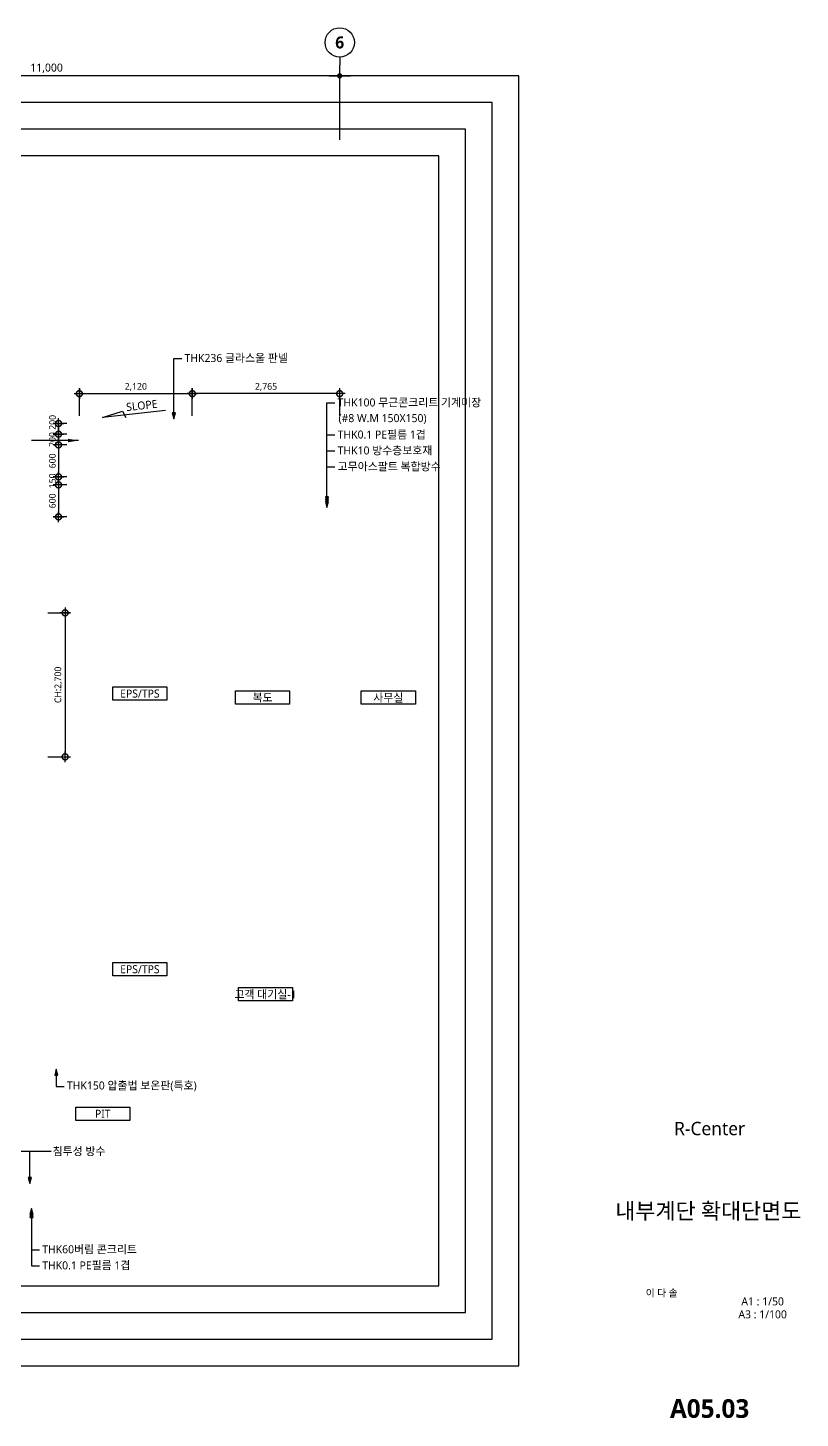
# Model space of a CAD drawing. Header units: millimetres. Extents: x 2325 to 124624, y 1250 to 28650.
# Drawn here: x 110130 to 124624, y 1469 to 27537 of the extents above; entities that cross this region are included whole.
import ezdxf
from ezdxf import colors
from ezdxf.entities.mleader import LeaderData, LeaderLine
from ezdxf.enums import TextEntityAlignment as Align
from ezdxf.math import Vec2, Vec3

# ---------------------------------------------------------------- set-up
doc = ezdxf.new("R2010")
doc.units = ezdxf.units.MM
doc.header["$LTSCALE"] = 200
doc.header["$PDMODE"] = 3
doc.layers.get('Defpoints').update_dxf_attribs({"color": 137})
doc.layers.add('02Waste', color=171, linetype='Continuous', plot=False)
for name, color, linetype in [('DIM', 7, 'Continuous'), ('DIM-INT', 7, 'Continuous'), ('SYM', 6, 'Continuous'), ('SYM-BUB', 3, 'Continuous'), ('SYM-LEAD', 6, 'Continuous'), ('TAG', 6, 'Continuous'), ('TEXT', 3, 'Continuous'), ('TEXT-NOTE', 6, 'Continuous'), ('XR-SHEET$0$TITLE', 7, 'Continuous'), ('XR-SHEET$1$SHT', 5, 'Continuous'), ('XR-SHEET$1$TEXT', 3, 'Continuous')]:
    doc.layers.add(name, color=color, linetype=linetype)
doc.styles.add('XR-SHEET$0$굴림체(옥산)', font='malgun.ttf')
doc.styles.add('맑은고딕', font='malgun.ttf')
doc.styles.add('맑은고딕B', font='malgunbd.ttf')
doc.styles.add('스타일1', font='malgun.ttf')
doc.dimstyles.new('CJA-S-50', dxfattribs={"dimscale": 50, "dimtxt": 2.5, "dimasz": 1, "dimexe": 2, "dimexo": 3, "dimgap": 1, "dimtad": 1, "dimdec": 0, "dimzin": 1, "dimdsep": 46, "dimlunit": 6, "dimtxsty": '스타일1', "dimblk": 'GAUN-DOT', "dimcen": -2, "dimdle": 2, "dimclrd": 256, "dimclre": 256, "dimclrt": 3, "dimadec": 0, "dimazin": 0, "dimtfac": 1, "dimtdec": 0, "dimtix": 1, "dimtmove": 2, "dimatfit": 3, "dimldrblk": 'DOTSMALL', "dimfxl": 1, "dimtolj": 1, "dimtzin": 1, "dimarcsym": 0})
doc.dimstyles.new('DIM-QD 2', dxfattribs={"dimscale": 100, "dimtxt": 3, "dimasz": 2, "dimexe": 1, "dimexo": 0, "dimgap": 1, "dimtad": 1, "dimdec": 3, "dimdsep": 46, "dimlunit": 6, "dimtxsty": '스타일1', "dimblk1": 'ARCHTICK', "dimblk2": 'DOT', "dimsah": 1, "dimcen": 0, "dimclrd": 256, "dimclre": 256, "dimclrt": 3, "dimazin": 2, "dimtfac": 1, "dimtdec": 3, "dimtix": 1, "dimtmove": 2, "dimatfit": 3, "dimfxl": 1, "dimtolj": 1, "dimtzin": 0, "dimarcsym": 0})
doc.dimstyles.new('GAUN-100', dxfattribs={"dimscale": 100, "dimtxt": 1.5, "dimasz": 1, "dimexe": 2, "dimexo": 3, "dimgap": 0.5, "dimtad": 1, "dimdec": 0, "dimzin": 1, "dimdsep": 46, "dimlunit": 6, "dimtxsty": '맑은고딕', "dimblk": 'CJDOT', "dimcen": 0.09, "dimdle": 1, "dimclrd": 256, "dimclre": 256, "dimclrt": 3, "dimadec": 0, "dimazin": 0, "dimtfac": 1, "dimtdec": 0, "dimtix": 1, "dimtmove": 2, "dimatfit": 3, "dimldrblk": 'CJDOT', "dimfxl": 1, "dimtolj": 1, "dimtzin": 1, "dimarcsym": 0})

# ---------------------------------------------------------------- blocks, each defined once
blk = doc.blocks.new('XR-SHEET$0$TITLE')
at = {"layer": 'XR-SHEET$0$TITLE', "true_color": 0x000000, "style": 'XR-SHEET$0$굴림체(옥산)'}
for tag, height, p in [('동명칭', 6, (776.77, -457.26)), ('SCALE-A1', 3, (797.5, -522)), ('SCALE-A3', 3, (797.5, -527)), ('DATA', 3, (797.5, -540))]:
    blk.add_attdef(tag, text='', height=height, dxfattribs=at).set_placement(p, align=Align.MIDDLE)
for tag, height, p in [('TITLE1', 6, (776.5, -479.4)), ('TITLE4', 6, (776.5, -484.39)), ('TITLE2', 6, (776.5, -489)), ('TITLE5', 6, (776.5, -493.99)), ('TITLE3', 6, (776.5, -498.7)), ('NAME-1', 3, (760.16, -517.5)), ('NAME-2', 3, (760.16, -526.5)), ('A0.00', 7, (776.5, -561))]:
    blk.add_attdef(tag, text='', height=height, dxfattribs=at).set_placement(p, align=Align.MIDDLE_CENTER)
blk = doc.blocks.new('CJDOT')
blk.add_line((-2, 0), (2, 0))
at = {"const_width": 0.5}
blk.add_lwpolyline([(-0.25, 0, 1), (0.25, 0, 1)], format="xyb", close=True, dxfattribs=at)
blk = doc.blocks.new('*D127')
at = {"layer": 'Defpoints', "color": 0, "transparency": 16777216}
for p in [(104983, 26637), (104983, 25137), (115983, 25137)]:
    blk.add_point(p, dxfattribs=at)
at = {"layer": 'DIM', "lineweight": -2, "transparency": 16777216}
for p, q in [((104983, 25437), (104983, 26837)), ((115883, 26637), (105083, 26637)), ((115983, 25437), (115983, 26837))]:
    blk.add_line(p, q, dxfattribs=at)
at = {"layer": 'DIM', "lineweight": -2, "transparency": 16777216, "xscale": 100, "yscale": 100, "zscale": 100, "rotation": 180}
blk.add_blockref('CJDOT', (104983, 26637), dxfattribs=at)
at = {"layer": 'DIM', "lineweight": -2, "transparency": 16777216, "xscale": 100, "yscale": 100, "zscale": 100}
blk.add_blockref('CJDOT', (115983, 26637), dxfattribs=at)
at = {"layer": 'DIM', "color": 3, "transparency": 16777216, "insert": (110483, 26778), "char_height": 150, "attachment_point": 5, "style": '맑은고딕'}
blk.add_mtext('\\A1;11,000', dxfattribs=at)
blk = doc.blocks.new('NEW_BUB')
at = {"layer": 'SYM-BUB', "color": 6}
blk.add_line((0, 3), (0, 0), dxfattribs=at)
blk.add_circle((0, 8.5), 5.5, dxfattribs=at)
at = {"layer": 'SYM-BUB', "color": 3, "style": '맑은고딕B'}
blk.add_attdef('X', text='', height=4.5, dxfattribs=at).set_placement((0, 8.5), align=Align.MIDDLE)
blk = doc.blocks.new('room-1')
at = {"layer": 'TEXT-NOTE', "color": 6}
for p, q in [((0, 5), (20.29, 5)), ((0, 0), (0, 5)), ((20.29, 0), (0, 0)), ((20.29, 5), (20.29, 0))]:
    blk.add_line(p, q, dxfattribs=at)
at = {"layer": 'TEXT-NOTE', "color": 3, "style": '스타일1'}
blk.add_attdef('실명', text='', height=3, dxfattribs=at).set_placement((10.15, 2.59), align=Align.MIDDLE)
blk = doc.blocks.new('CJA-AH')
at = {"layer": 'TAG'}
h = blk.add_hatch(color=256, dxfattribs=at)
h.dxf.hatch_style = 1
h.paths.add_polyline_path([(-0.75, -0.2), (0, 0), (-0.75, 0.2)])
blk.add_lwpolyline([(-0.75, -0.2), (0, 0), (-0.75, 0.2)], close=True, dxfattribs=at)
blk.add_lwpolyline([(0, 0), (-1, 0)], dxfattribs=at)
blk = doc.blocks.new('_ARCHTICK')
at = {"color": 0, "linetype": 'ByBlock', "const_width": 0.15}
blk.add_lwpolyline([(-0.5, -0.5), (0.5, 0.5)], dxfattribs=at)
blk = doc.blocks.new('_DOT')
at = {"color": 0, "linetype": 'ByBlock'}
blk.add_line((-0.5, 0), (-1, 0), dxfattribs=at)
at = {"color": 0, "linetype": 'ByBlock', "const_width": 0.5}
blk.add_lwpolyline([(-0.25, 0, 1), (0.25, 0, 1)], format="xyb", close=True, dxfattribs=at)
blk = doc.blocks.new('GAUN-DOT')
at = {"linetype": 'ByBlock'}
for p, q in [((2, 0), (-2, 0)), ((0, -2), (0, 2))]:
    blk.add_line(p, q, dxfattribs=at)
at = {"const_width": 2.25}
blk.add_lwpolyline([(0, 0.28125, 1), (0, -0.28125, 1)], format="xyb", close=True, dxfattribs=at)
blk = doc.blocks.new('*D143')
at = {"layer": 'Defpoints', "color": 0, "transparency": 16777216}
for p in [(110359, 16568), (110359, 13868), (110831, 13868)]:
    blk.add_point(p, dxfattribs=at)
at = {"layer": 'DIM-INT', "lineweight": -2, "transparency": 16777216}
for p, q in [((110509, 16568), (110931, 16568)), ((110831, 16518), (110831, 13918)), ((110509, 13868), (110931, 13868))]:
    blk.add_line(p, q, dxfattribs=at)
at = {"layer": 'DIM-INT', "lineweight": -2, "transparency": 16777216, "xscale": 50, "yscale": 50, "zscale": 50}
for p, rotation in [((110831, 16568), 90), ((110831, 13868), 270)]:
    blk.add_blockref('GAUN-DOT', p, dxfattribs=dict(at, rotation=rotation))
at = {"layer": 'DIM-INT', "color": 3, "transparency": 16777216, "insert": (110706, 15218), "char_height": 125, "attachment_point": 5, "rotation": 90, "style": '스타일1'}
blk.add_mtext('\\A1;CH:2,700', dxfattribs=at)
blk = doc.blocks.new('_DotSmall')
at = {"color": 0, "linetype": 'ByBlock', "const_width": 0.5}
blk.add_lwpolyline([(-0.0625, 0, 1), (0.0625, 0, 1)], format="xyb", close=True, dxfattribs=at)
blk = doc.blocks.new('*D144')
at = {"layer": 'Defpoints', "color": 0, "transparency": 16777216}
for p in [(111013, 18968), (110707, 18368), (111013, 18368)]:
    blk.add_point(p, dxfattribs=at)
at = {"layer": 'DIM-INT', "lineweight": -2, "transparency": 16777216}
for p, q in [((110863, 18968), (110607, 18968)), ((110707, 18918), (110707, 18418)), ((110863, 18368), (110607, 18368))]:
    blk.add_line(p, q, dxfattribs=at)
at = {"layer": 'DIM-INT', "lineweight": -2, "transparency": 16777216, "xscale": 50, "yscale": 50, "zscale": 50}
for p, rotation in [((110707, 18968), 90), ((110707, 18368), 270)]:
    blk.add_blockref('GAUN-DOT', p, dxfattribs=dict(at, rotation=rotation))
at = {"layer": 'DIM-INT', "color": 3, "transparency": 16777216, "insert": (110592, 18668), "char_height": 125, "attachment_point": 5, "rotation": 90, "style": '스타일1'}
blk.add_mtext('\\A1;600', dxfattribs=at)
blk = doc.blocks.new('*D145')
at = {"layer": 'Defpoints', "color": 0, "transparency": 16777216}
for p in [(110707, 19118), (111013, 19118), (111013, 18968)]:
    blk.add_point(p, dxfattribs=at)
at = {"layer": 'DIM-INT', "lineweight": -2, "transparency": 16777216}
for p, q in [((110863, 19118), (110607, 19118)), ((110707, 19168), (110707, 19218)), ((110707, 18968), (110707, 19118)), ((110863, 18968), (110607, 18968)), ((110707, 18918), (110707, 18868))]:
    blk.add_line(p, q, dxfattribs=at)
at = {"layer": 'DIM-INT', "lineweight": -2, "transparency": 16777216, "xscale": 50, "yscale": 50, "zscale": 50}
for p, rotation in [((110707, 19118), 270), ((110707, 18968), 90)]:
    blk.add_blockref('GAUN-DOT', p, dxfattribs=dict(at, rotation=rotation))
at = {"layer": 'DIM-INT', "color": 3, "transparency": 16777216, "insert": (110592, 19043), "char_height": 125, "attachment_point": 5, "rotation": 90, "style": '스타일1'}
blk.add_mtext('\\A1;150', dxfattribs=at)
blk = doc.blocks.new('*D146')
at = {"layer": 'Defpoints', "color": 0, "transparency": 16777216}
for p in [(111013, 19718), (110707, 19118), (111013, 19118)]:
    blk.add_point(p, dxfattribs=at)
at = {"layer": 'DIM-INT', "lineweight": -2, "transparency": 16777216}
for p, q in [((110863, 19718), (110607, 19718)), ((110707, 19668), (110707, 19168)), ((110863, 19118), (110607, 19118))]:
    blk.add_line(p, q, dxfattribs=at)
at = {"layer": 'DIM-INT', "lineweight": -2, "transparency": 16777216, "xscale": 50, "yscale": 50, "zscale": 50}
for p, rotation in [((110707, 19718), 90), ((110707, 19118), 270)]:
    blk.add_blockref('GAUN-DOT', p, dxfattribs=dict(at, rotation=rotation))
at = {"layer": 'DIM-INT', "color": 3, "transparency": 16777216, "insert": (110592, 19418), "char_height": 125, "attachment_point": 5, "rotation": 90, "style": '스타일1'}
blk.add_mtext('\\A1;600', dxfattribs=at)
blk = doc.blocks.new('*D147')
at = {"layer": 'Defpoints', "color": 0, "transparency": 16777216}
for p in [(110707, 19918), (111013, 19918), (111013, 19718)]:
    blk.add_point(p, dxfattribs=at)
at = {"layer": 'DIM-INT', "lineweight": -2, "transparency": 16777216}
for p, q in [((110863, 19918), (110607, 19918)), ((110707, 19968), (110707, 20018)), ((110707, 19718), (110707, 19918)), ((110863, 19718), (110607, 19718)), ((110707, 19668), (110707, 19618))]:
    blk.add_line(p, q, dxfattribs=at)
at = {"layer": 'DIM-INT', "lineweight": -2, "transparency": 16777216, "xscale": 50, "yscale": 50, "zscale": 50}
for p, rotation in [((110707, 19918), 270), ((110707, 19718), 90)]:
    blk.add_blockref('GAUN-DOT', p, dxfattribs=dict(at, rotation=rotation))
at = {"layer": 'DIM-INT', "color": 3, "transparency": 16777216, "insert": (110592, 19818), "char_height": 125, "attachment_point": 5, "rotation": 90, "style": '스타일1'}
blk.add_mtext('\\A1;200', dxfattribs=at)
blk = doc.blocks.new('*D148')
at = {"layer": 'Defpoints', "color": 0, "transparency": 16777216}
for p in [(111013, 20118), (110707, 19918), (111013, 19918)]:
    blk.add_point(p, dxfattribs=at)
at = {"layer": 'DIM-INT', "lineweight": -2, "transparency": 16777216}
for p, q in [((110863, 20118), (110607, 20118)), ((110707, 20168), (110707, 20218)), ((110707, 20118), (110707, 19918)), ((110863, 19918), (110607, 19918)), ((110707, 19868), (110707, 19818))]:
    blk.add_line(p, q, dxfattribs=at)
at = {"layer": 'DIM-INT', "lineweight": -2, "transparency": 16777216, "xscale": 50, "yscale": 50, "zscale": 50}
for p, rotation in [((110707, 20118), 270), ((110707, 19918), 90)]:
    blk.add_blockref('GAUN-DOT', p, dxfattribs=dict(at, rotation=rotation))
at = {"layer": 'DIM-INT', "color": 3, "transparency": 16777216, "insert": (110595, 20139), "char_height": 125, "attachment_point": 5, "rotation": 90, "style": '스타일1'}
blk.add_mtext('\\A1;200', dxfattribs=at)
blk = doc.blocks.new('*D149')
at = {"layer": 'Defpoints', "color": 0, "transparency": 16777216}
for p in [(113218, 20678), (111098, 20110), (113218, 20110)]:
    blk.add_point(p, dxfattribs=at)
at = {"layer": 'DIM-INT', "lineweight": -2, "transparency": 16777216}
for p, q in [((111098, 20260), (111098, 20778)), ((111148, 20678), (113168, 20678)), ((113218, 20260), (113218, 20778))]:
    blk.add_line(p, q, dxfattribs=at)
at = {"layer": 'DIM-INT', "lineweight": -2, "transparency": 16777216, "xscale": 50, "yscale": 50, "zscale": 50, "rotation": 180}
blk.add_blockref('GAUN-DOT', (111098, 20678), dxfattribs=at)
at = {"layer": 'DIM-INT', "lineweight": -2, "transparency": 16777216, "xscale": 50, "yscale": 50, "zscale": 50}
blk.add_blockref('GAUN-DOT', (113218, 20678), dxfattribs=at)
at = {"layer": 'DIM-INT', "color": 3, "transparency": 16777216, "insert": (112158, 20803), "char_height": 125, "attachment_point": 5, "style": '스타일1'}
blk.add_mtext('\\A1;2,120', dxfattribs=at)
blk = doc.blocks.new('SLOPE1')
at = {"layer": 'SYM', "color": 6}
blk.add_lwpolyline([(2.53, 0), (-21.25, 0), (-13.49, 1.5), (-12.55, -1)], dxfattribs=at)
at = {"layer": 'SYM', "color": 3, "style": '스타일1'}
blk.add_attdef('SLOPE:1/100', (-11.99, 1.33), '', height=3, dxfattribs=at)
blk = doc.blocks.new('*D155')
at = {"layer": 'Defpoints', "color": 0, "transparency": 16777216}
for p in [(113218, 20678), (113218, 20110), (115983, 20110)]:
    blk.add_point(p, dxfattribs=at)
at = {"layer": 'DIM-INT', "lineweight": -2, "transparency": 16777216}
for p, q in [((113218, 20260), (113218, 20778)), ((115933, 20678), (113268, 20678)), ((115983, 20260), (115983, 20778))]:
    blk.add_line(p, q, dxfattribs=at)
at = {"layer": 'DIM-INT', "lineweight": -2, "transparency": 16777216, "xscale": 50, "yscale": 50, "zscale": 50, "rotation": 180}
blk.add_blockref('GAUN-DOT', (113218, 20678), dxfattribs=at)
at = {"layer": 'DIM-INT', "lineweight": -2, "transparency": 16777216, "xscale": 50, "yscale": 50, "zscale": 50}
blk.add_blockref('GAUN-DOT', (115983, 20678), dxfattribs=at)
at = {"layer": 'DIM-INT', "color": 3, "transparency": 16777216, "insert": (114601, 20803), "char_height": 125, "attachment_point": 5, "style": '스타일1'}
blk.add_mtext('\\A1;2,765', dxfattribs=at)

msp = doc.modelspace()

# ---------------------------------------------------------------- linework, layer by layer
at = {"layer": '02Waste'}
for points in [[(92345.7, 2451.1), (119345.4, 2451.1), (119345.4, 26637.2), (92345.7, 26637.2)], [(92845.7, 2951.1), (118845.4, 2951.1), (118845.4, 26137.2), (92845.7, 26137.2)], [(93345.7, 3451.1), (118345.4, 3451.1), (118345.4, 25637.2), (93345.7, 25637.2)], [(93845.7, 3951.1), (117845.4, 3951.1), (117845.4, 25137.2), (93845.7, 25137.2)]]:
    msp.add_lwpolyline(points, close=True, dxfattribs=at)

# ---------------------------------------------------------------- block references
at = {"layer": 'SYM', "xscale": 50.00000000004174, "yscale": 50.00000000004174, "zscale": 50.00000000004174, "rotation": 6.340192123516328}
msp.add_blockref('SLOPE1', (112588.6, 20349.9), dxfattribs=at).add_auto_attribs({'SLOPE:1/100': 'SLOPE'})
at = {"layer": 'SYM-BUB', "xscale": 50.00000000004174, "yscale": 50.00000000004174, "zscale": 50.00000000004174}
msp.add_blockref('NEW_BUB', (115983.3, 26837.2), dxfattribs=at).add_auto_attribs({'X': '6'})
at = {"layer": 'TEXT'}
ref = msp.add_blockref('XR-SHEET$0$TITLE', (84100, 0), dxfattribs=dict(at, xscale=50, yscale=50, zscale=50))
ref.add_attrib('TITLE2', '내부계단 확대단면도', dxfattribs={"layer": 'XR-SHEET$1$SHT', "color": 4, "true_color": 0x000004, "height": 300, "style": '맑은고딕B'}).set_placement((122900, 5354.3), align=Align.MIDDLE_CENTER)
ref.add_attrib('NAME-1', '이 다 솔', dxfattribs={"layer": 'XR-SHEET$1$TEXT', "color": 3, "true_color": 0x000003, "height": 135, "style": '스타일1'}).set_placement((121725, 3816.6, 688.6), align=Align.MIDDLE_LEFT)
ref.add_attrib('SCALE-A1', 'A1 : 1/50', dxfattribs={"layer": 'XR-SHEET$1$SHT', "color": 3, "true_color": 0x000003, "height": 150, "style": '스타일1'}).set_placement((123919.6, 3658.6), align=Align.MIDDLE_CENTER)
ref.add_attrib('SCALE-A3', 'A3 : 1/100', dxfattribs={"layer": 'XR-SHEET$1$SHT', "color": 3, "true_color": 0x000003, "height": 150, "style": '스타일1'}).set_placement((123919.6, 3415.4), align=Align.MIDDLE_CENTER)
ref.add_attrib('A0.00', 'A05.03', dxfattribs={"layer": 'XR-SHEET$1$SHT', "color": 4, "true_color": 0x000004, "height": 350, "style": '맑은고딕B'}).set_placement((122925, 1650), align=Align.MIDDLE_CENTER)
at = {"layer": 'TEXT-NOTE'}
ref = msp.add_blockref('room-1', (111727, 14930.2), dxfattribs=dict(at, xscale=50.00000000004174, yscale=50.00000000004174, zscale=50.00000000004174))
ref.add_attrib('실명', 'EPS/TPS', dxfattribs={"color": 3, "height": 150, "style": '스타일1'}).set_placement((112234.3, 15055.2), align=Align.MIDDLE)
ref = msp.add_blockref('room-1', (114029, 14855.1), dxfattribs=dict(at, xscale=50.00000000004174, yscale=50.00000000004174, zscale=50.00000000004174))
ref.add_attrib('실명', '복도', dxfattribs={"color": 3, "height": 150, "style": '스타일1'}).set_placement((114536.3, 14980.1), align=Align.MIDDLE)
ref = msp.add_blockref('room-1', (116389.1, 14855.1), dxfattribs=dict(at, xscale=50.00000000004174, yscale=50.00000000004174, zscale=50.00000000004174))
ref.add_attrib('실명', '사무실', dxfattribs={"color": 3, "height": 150, "style": '스타일1'}).set_placement((116896.4, 14980.1), align=Align.MIDDLE)
ref = msp.add_blockref('room-1', (111727, 9761.2), dxfattribs=dict(at, xscale=50.00000000004174, yscale=50.00000000004174, zscale=50.00000000004174))
ref.add_attrib('실명', 'EPS/TPS', dxfattribs={"color": 3, "height": 150, "style": '스타일1'}).set_placement((112234.3, 9886.2), align=Align.MIDDLE)
ref = msp.add_blockref('room-1', (114084.3, 9292.7), dxfattribs=dict(at, xscale=50.00000000004174, yscale=50.00000000004174, zscale=50.00000000004174))
ref.add_attrib('실명', '고객 대기실-1', dxfattribs={"color": 3, "height": 150, "style": '스타일1'}).set_placement((114591.7, 9417.7), align=Align.MIDDLE)
ref = msp.add_blockref('room-1', (111029.4, 7051.5), dxfattribs=dict(at, xscale=50.00000000004174, yscale=50.00000000004174, zscale=50.00000000004174))
ref.add_attrib('실명', 'PIT', dxfattribs={"color": 3, "height": 150, "style": '스타일1'}).set_placement((111536.7, 7176.5), align=Align.MIDDLE)

# ---------------------------------------------------------------- texts
at = {"layer": 'TEXT', "color": 3, "style": '스타일1'}
for s, p in [('(#8 W.M 150X150)', (115960.5, 20144)), ('침투성 방수', (110596.8, 6399))]:
    msp.add_text(s, height=150, dxfattribs=at).set_placement(p)
at = {"layer": 'TEXT', "style": '스타일1'}
msp.add_text('R-Center', height=250, dxfattribs=at).set_placement((122925, 6900), align=Align.MIDDLE_CENTER)

# ---------------------------------------------------------------- dimensions: what is measured, and where the dimension line sits
at = {"layer": 'DIM'}
dim = msp.add_linear_dim(base=(104983.3, 26637.2), p1=(115983.3, 25137.2), p2=(104983.3, 25137.2), dimstyle='GAUN-100', dxfattribs=at)
dim.commit()
dim.dimension.update_dxf_attribs({"geometry": '*D127', "text_midpoint": (110483.3, 26777.7)})
at = {"layer": 'DIM-INT'}
dim = msp.add_linear_dim(base=(113218.3, 20677.6), p1=(111098.3, 20109.6), p2=(113218.3, 20109.6), dimstyle='CJA-S-50', dxfattribs=at)
dim.commit()
dim.dimension.update_dxf_attribs({"geometry": '*D149', "text_midpoint": (112158.3, 20803)})
for base, p1, p2, angle, picture, middle in [((113218.3, 20677.6), (115983.3, 20109.6), (113218.3, 20109.6), 180, '*D155', (114600.8, 20802.7)), ((110706.7, 19918.1), (111013.3, 19718.1), (111013.3, 19918.1), 270, '*D147', (110592.1, 19818.1)), ((110706.7, 19118.1), (111013.3, 19718.1), (111013.3, 19118.1), 90, '*D146', (110592.1, 19418.1)), ((110706.7, 19118.1), (111013.3, 18968.1), (111013.3, 19118.1), 270, '*D145', (110591.7, 19043.1)), ((110706.7, 18368.1), (111013.3, 18968.1), (111013.3, 18368.1), 90, '*D144', (110592.1, 18668.1))]:
    dim = msp.add_linear_dim(base=base, p1=p1, p2=p2, angle=angle, dimstyle='CJA-S-50', dxfattribs=at)
    dim.commit()
    dim.dimension.update_dxf_attribs({"geometry": picture, "text_midpoint": middle})
dim = msp.add_linear_dim(base=(110706.7, 19918.1), p1=(111013.3, 20118.1), p2=(111013.3, 19918.1), angle=90, dimstyle='CJA-S-50', dxfattribs=at)
dim.commit()
dim.dimension.update_dxf_attribs({"geometry": '*D148', "text_midpoint": (110595.4, 20138.5), "dimtype": 160})
dim = msp.add_linear_dim(base=(110830.7, 13868.1), p1=(110359.3, 16568.1), p2=(110359.3, 13868.1), angle=90, text='CH:<>', dimstyle='CJA-S-50', dxfattribs=at)
dim.commit()
dim.dimension.update_dxf_attribs({"geometry": '*D143', "text_midpoint": (110705.6, 15218.1)})

# ---------------------------------------------------------------- leaders
at = {"layer": 'SYM-LEAD'}
for points in [[(111084.9, 19799.1), (110235.5, 19799.1), (110197.5, 19799.1)], [(109133.3, 6477.4), (110528.8, 6477.4), (110566.9, 6477.4)]]:
    msp.add_leader(points, dimstyle='DIM-QD 2', dxfattribs=at)
at = {"layer": 'TAG', "color": 3}
ml = msp.add_multileader_mtext('Standard', dxfattribs=at)
ml.set_content('THK236 글라스울 판넬', color=3, style='맑은고딕')
ml.set_leader_properties(color=6)
ml.set_arrow_properties(name='CJA-AH')
ml.build(insert=Vec2(0, 0))
ml.multileader.update_dxf_attribs({"dogleg_length": 3, "arrow_head_size": 150})
ctx = ml.context
ctx.base_point, ctx.char_height, ctx.arrow_head_size, ctx.landing_gap_size, ctx.plane_origin = Vec3(113020.6, 21337), 150, 150, 50, Vec3(113495.2, 18485.4)
notes = []
notes.append((ctx, [(0, (1, 1, 0), (112870.6, 21337), (1, 0), 150, [(0, [(112870.6, 20203.8)], 0, [])])]))
ctx.mtext.insert, ctx.mtext.flow_direction = Vec3(113070.6, 21421.2), 5
ml = msp.add_multileader_mtext('Standard', dxfattribs=at)
ml.set_content('THK100 무근콘크리트 기계미장', color=3, style='맑은고딕')
ml.set_leader_properties(color=6)
ml.set_arrow_properties(name='CJA-AH')
ml.build(insert=Vec2(0, 0))
ml.multileader.update_dxf_attribs({"dogleg_length": 3, "arrow_head_size": 150})
ctx = ml.context
ctx.base_point, ctx.char_height, ctx.arrow_head_size, ctx.landing_gap_size, ctx.plane_origin = Vec3(115894.8, 20503.4), 150, 150, 50, Vec3(116369.5, 16900.2)
notes.append((ctx, [(0, (1, 1, 0), (115744.8, 20503.4), (1, 0), 150, [(0, [(115744.8, 18584.7)], 0, [])])]))
ctx.mtext.insert, ctx.mtext.flow_direction = Vec3(115944.8, 20587.6), 5
ml = msp.add_multileader_mtext('Standard', dxfattribs=at)
ml.set_content('THK0.1 PE필름 1겹', color=3, style='맑은고딕')
ml.set_leader_properties(color=6)
ml.set_arrow_properties(name='CJA-AH')
ml.build(insert=Vec2(0, 0))
ml.multileader.update_dxf_attribs({"dogleg_length": 3, "arrow_head_size": 150})
ctx = ml.context
ctx.base_point, ctx.char_height, ctx.arrow_head_size, ctx.landing_gap_size, ctx.plane_origin = Vec3(115894.8, 19903.4), 150, 150, 50, Vec3(116369.5, 16650.2)
notes.append((ctx, [(0, (1, 1, 0), (115744.8, 19903.4), (1, 0), 150, [(0, [(115744.8, 18630.8)], 0, [])])]))
ctx.mtext.insert, ctx.mtext.flow_direction = Vec3(115944.8, 19986.3), 5
ml = msp.add_multileader_mtext('Standard', dxfattribs=at)
ml.set_content('THK10 방수층보호재', color=3, style='맑은고딕')
ml.set_leader_properties(color=6)
ml.set_arrow_properties(name='CJA-AH')
ml.build(insert=Vec2(0, 0))
ml.multileader.update_dxf_attribs({"dogleg_length": 3, "arrow_head_size": 150})
ctx = ml.context
ctx.base_point, ctx.char_height, ctx.arrow_head_size, ctx.landing_gap_size, ctx.plane_origin = Vec3(115894.8, 19603.4), 150, 150, 50, Vec3(116369.5, 16350.2)
notes.append((ctx, [(0, (1, 1, 0), (115744.8, 19603.4), (1, 0), 150, [(0, [(115744.8, 18630.8)], 0, [])])]))
ctx.mtext.insert, ctx.mtext.flow_direction = Vec3(115944.8, 19687.6), 5
ml = msp.add_multileader_mtext('Standard', dxfattribs=at)
ml.set_content('고무아스팔트 복합방수', color=3, style='맑은고딕')
ml.set_leader_properties(color=6)
ml.set_arrow_properties(name='CJA-AH')
ml.build(insert=Vec2(0, 0))
ml.multileader.update_dxf_attribs({"dogleg_length": 3, "arrow_head_size": 150})
ctx = ml.context
ctx.base_point, ctx.char_height, ctx.arrow_head_size, ctx.landing_gap_size, ctx.plane_origin = Vec3(115894.8, 19303.4), 150, 150, 50, Vec3(116369.5, 16100.2)
notes.append((ctx, [(0, (1, 1, 0), (115744.8, 19303.4), (1, 0), 150, [(0, [(115744.8, 18540.6)], 0, [])])]))
ctx.mtext.insert, ctx.mtext.flow_direction = Vec3(115944.8, 19387.6), 5
ml = msp.add_multileader_mtext('Standard', dxfattribs=at)
ml.set_content('THK150 압출법 보온판(특호)', color=3, style='맑은고딕')
ml.set_leader_properties(color=6)
ml.set_arrow_properties(name='CJA-AH')
ml.build(insert=Vec2(0, 0))
ml.multileader.update_dxf_attribs({"dogleg_length": 3, "arrow_head_size": 150})
ctx = ml.context
ctx.base_point, ctx.char_height, ctx.arrow_head_size, ctx.landing_gap_size, ctx.plane_origin = Vec3(110815.2, 7689.4), 150, 150, 50, Vec3(111289.9, 10715.5)
notes.append((ctx, [(0, (1, 1, 0), (110665.2, 7689.4), (1, 0), 150, [(0, [(110665.2, 8011.4)], 0, [])])]))
ctx.mtext.insert, ctx.mtext.flow_direction = Vec3(110865.2, 7781.4), 5
ml = msp.add_multileader_mtext('Standard', dxfattribs=at)
ml.set_content(' ', color=3, style='맑은고딕')
ml.set_leader_properties(color=6)
ml.set_arrow_properties(name='CJA-AH')
ml.build(insert=Vec2(0, 0))
ml.multileader.update_dxf_attribs({"dogleg_length": 3, "arrow_head_size": 150})
ctx = ml.context
ctx.base_point, ctx.char_height, ctx.arrow_head_size, ctx.landing_gap_size, ctx.plane_origin = Vec3(110320.7, 6477.4), 150, 150, 50, Vec3(110795.4, 3384)
notes.append((ctx, [(0, (1, 1, 0), (110170.7, 6477.4), (1, 0), 150, [(0, [(110170.7, 5868.1)], 0, [])])]))
ctx.mtext.insert, ctx.mtext.flow_direction = Vec3(110370.7, 6552.4), 5
ml = msp.add_multileader_mtext('Standard', dxfattribs=at)
ml.set_content('THK0.1 PE필름 1겹', color=3, style='맑은고딕')
ml.set_leader_properties(color=6)
ml.set_arrow_properties(name='CJA-AH')
ml.build(insert=Vec2(0, 0))
ml.multileader.update_dxf_attribs({"dogleg_length": 3, "arrow_head_size": 150})
ctx = ml.context
ctx.base_point, ctx.char_height, ctx.arrow_head_size, ctx.landing_gap_size, ctx.plane_origin = Vec3(110350.6, 4325.8), 150, 150, 50, Vec3(110825.2, 7552.5)
notes.append((ctx, [(0, (1, 1, 0), (110200.6, 4325.8), (1, 0), 150, [(0, [(110200.6, 5402.5)], 0, [])])]))
ctx.mtext.insert, ctx.mtext.flow_direction = Vec3(110400.6, 4408.7), 5
ml = msp.add_multileader_mtext('Standard', dxfattribs=at)
ml.set_content('THK60버림 콘크리트', color=3, style='맑은고딕')
ml.set_leader_properties(color=6)
ml.set_arrow_properties(name='CJA-AH')
ml.build(insert=Vec2(0, 0))
ml.multileader.update_dxf_attribs({"dogleg_length": 3, "arrow_head_size": 150})
ctx = ml.context
ctx.base_point, ctx.char_height, ctx.arrow_head_size, ctx.landing_gap_size, ctx.plane_origin = Vec3(110350.6, 4625.8), 150, 150, 50, Vec3(110825.2, 7802.5)
notes.append((ctx, [(0, (1, 1, 0), (110200.6, 4625.8), (1, 0), 150, [(0, [(110200.6, 5342)], 0, [])])]))
ctx.mtext.insert, ctx.mtext.flow_direction = Vec3(110400.6, 4710), 5
for ctx, leaders in notes:
    for number, flags, end, landing, length, lines in leaders:
        leader = LeaderData()
        leader.index, (leader.has_last_leader_line, leader.has_dogleg_vector, leader.attachment_direction) = number, flags
        leader.last_leader_point, leader.dogleg_vector, leader.dogleg_length = Vec3(end), Vec3(landing), length
        for number, points, colour, breaks in lines:
            line = LeaderLine()
            line.index, line.vertices, line.color, line.breaks = number, Vec3.list(points), colors.encode_raw_color(colour), breaks
            leader.lines.append(line)
        ctx.leaders.append(leader)

doc.saveas('drawing.dxf')
